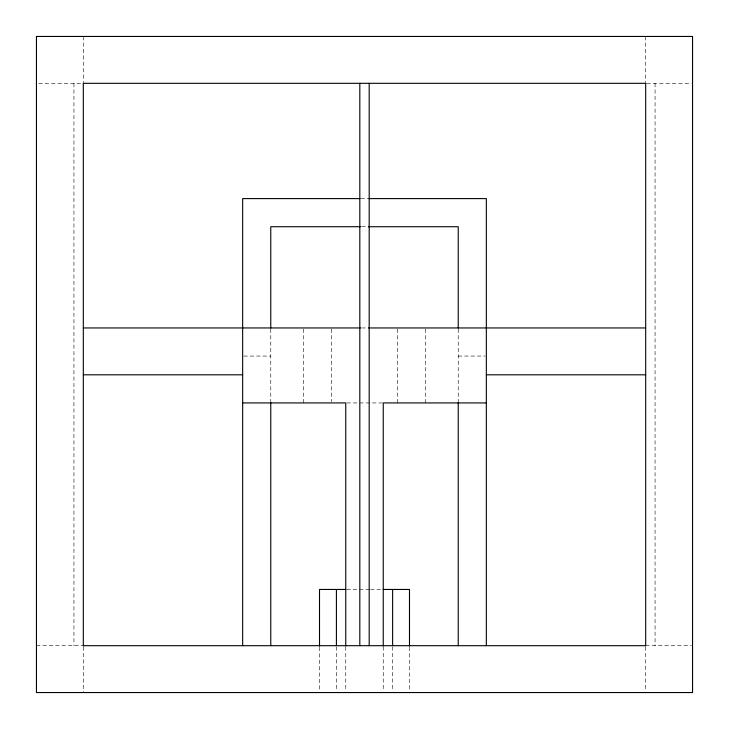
<?xml version="1.0" encoding="UTF-8"?>
<svg xmlns="http://www.w3.org/2000/svg" width="729" height="729" viewBox="0 0 729 729"><rect width="100%" height="100%" fill="white"/><g stroke="black" fill="none" stroke-linecap="round" stroke-linejoin="round"><path stroke-width="0.55" stroke-dasharray="3.65 2.73" d="M38.683 83.316L82.277 83.316M646.723 83.316L691.438 83.316M360.855 198.598L369.184 198.598M361.657 226.719L369.184 226.719M361.657 327.95L367.343 327.95M243.778 356.062L270.769 356.062M458.231 356.062L485.222 356.062M346.895 402.927L382.105 402.927M346.74 589.451L358.486 589.451M359.506 589.451L369.494 589.451M370.514 589.451L382.26 589.451M36.45 645.684L83.316 645.684M645.684 645.684L691.438 645.684M655.061 83.316L655.061 645.684M645.684 36.45L645.684 82.195M645.684 646.805L645.684 691.438M458.231 329.071L458.231 402.043M425.426 329.08L425.426 402.927M409.488 647.234L409.488 691.42M397.305 329.08L397.305 402.927M392.621 646.805L392.621 691.438M383.244 646.805L383.244 691.438M345.756 646.805L345.756 691.438M336.415 646.805L336.379 691.438M331.695 329.08L331.695 401.788M319.512 647.234L319.512 691.42M303.574 329.08L303.574 402.927M270.769 329.071L270.769 402.043M83.316 36.45L83.316 82.195M83.316 646.805L83.316 692.55M73.939 83.316L73.939 645.684"/><path stroke-width="1.09" d="M83.316 83.316L645.684 83.316M359.944 198.598L242.657 198.598L242.657 645.684M369.056 198.598L486.343 198.598L486.343 645.684M360.527 226.719L270.769 226.719L270.769 328.041M368.473 226.719L458.231 226.719L458.231 328.041M83.316 327.95L360.527 327.95M368.473 327.95L645.684 327.95M83.316 374.806L242.657 374.806M486.343 374.806L645.684 374.806M242.657 402.927L345.756 402.927L345.756 645.985M486.343 402.927L383.244 402.927L383.244 645.985M345.801 589.451L319.512 589.451L319.512 646.094M383.199 589.451L409.488 589.451L409.488 646.094M83.316 645.684L645.684 645.684M645.684 83.152L645.684 645.848M458.231 402.627L458.231 645.684M392.621 589.451L392.621 645.684M369.184 83.316L369.184 645.684M359.816 83.316L359.816 645.684M336.415 589.451L336.415 645.684M270.769 402.627L270.769 645.684M83.316 83.152L83.316 645.848M692.55 36.45L36.45 36.45L36.45 692.55L692.55 692.55L692.55 36.45"/></g></svg>
